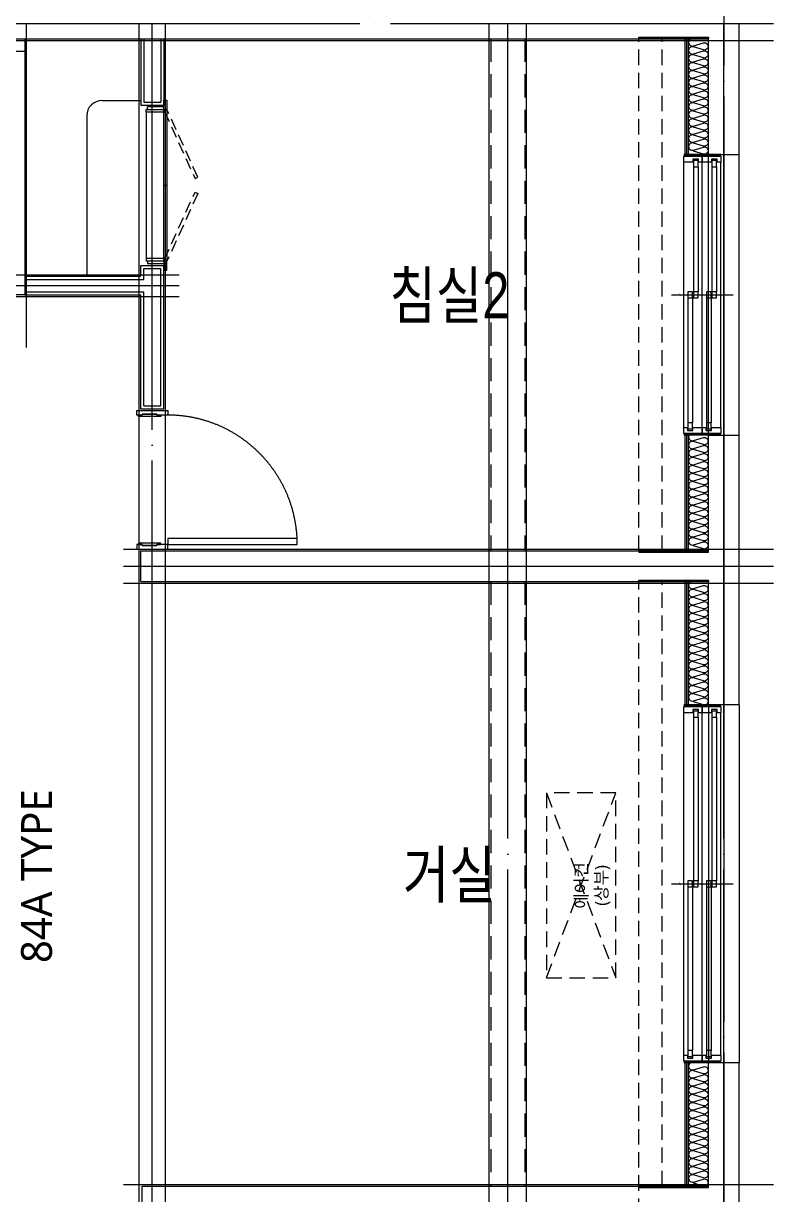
# Model space of a CAD drawing. Header units: millimetres. Extents: x 0 to 1390178, y 0 to 110113.
# Drawn here: x 726932 to 731795, y 27076 to 34671 of the extents above; entities that cross this region are included whole.
import ezdxf
from ezdxf.enums import TextEntityAlignment as Align
from ezdxf.xclip import XClip

# ---------------------------------------------------------------- set-up
doc = ezdxf.new("R2010")
doc.units = ezdxf.units.MM
doc.header["$LTSCALE"] = 100
doc.header["$XCLIPFRAME"] = 0
for name, pattern in [('X - 단위세대 확장형$0$CEN', [62, 60, -1, 0, -1]), ('X - 단위세대 확장형$0$HID', [1.5, 1, -0.5]), ('X - 단위세대 확장형$0$X-55$0$( Hidden )', [0.375, 0.25, -0.125]), ('X - 단위세대 확장형$0$X-55$0$CENTER', [50.8, 31.75, -6.35, 6.35, -6.35]), ('X - 단위세대 확장형$0$xr-49D(확)$0$HID', [2.3, 1.5, -0.8]), ('X - 평면도$0$CEN', [62, 60, -1, 0, -1])]:
    doc.linetypes.add(name, pattern=pattern)
doc.layers.get('DEFPOINTS').update_dxf_attribs({"color": 145})
for name, color, linetype in [('AA-XXXX-TEXT', 3, 'Continuous'), ('SYM', 7, 'Continuous'), ('X - 단위세대 확장형$0$A-CEN', 1, 'X - 단위세대 확장형$0$CEN'), ('X - 단위세대 확장형$0$A-CON', 2, 'Continuous'), ('X - 단위세대 확장형$0$A-FIN', 8, 'Continuous'), ('X - 단위세대 확장형$0$A-GIP', 6, 'Continuous'), ('X - 단위세대 확장형$0$A-INS', 9, 'Continuous'), ('X - 단위세대 확장형$0$A-WIN', 4, 'Continuous'), ('X - 단위세대 확장형$0$AA-WAXM-CONC', 2, 'Continuous'), ('X - 단위세대 확장형$0$AA-WAXM-DRYW', 7, 'Continuous'), ('X - 단위세대 확장형$0$AA-XXXX-CNTL', 1, 'X - 단위세대 확장형$0$CEN'), ('X - 단위세대 확장형$0$M-AIR', 1, 'X - 단위세대 확장형$0$HID'), ('X - 단위세대 확장형$0$X-55$0$02_F-KIT', 6, 'Continuous'), ('X - 단위세대 확장형$0$X-55$0$AA-XXXX-FUR', 8, 'Continuous'), ('X - 단위세대 확장형$0$X-84$0$AA-DWXM-WIND', 4, 'Continuous'), ('X - 단위세대 확장형$0$xr-49D(확)$0$AA-XXXX-HIDL2', 7, 'X - 단위세대 확장형$0$xr-49D(확)$0$HID'), ('X - 단위세대 확장형$0$결로방지단열재', 7, 'X - 단위세대 확장형$0$HID'), ('X - 단위세대 확장형$0$커텐박스', 6, 'X - 단위세대 확장형$0$HID'), ('X - 평면도$0$AA-XXXX-CNTL', 1, 'X - 평면도$0$CEN')]:
    doc.layers.add(name, color=color, linetype=linetype)
doc.layers.add('X - 단위세대 확장형$0$A-door', color=4, linetype='Continuous', lineweight=25)
for name, color, linetype, plot in [('X - 단위세대 확장형$0$A-MC', 171, 'Continuous', False), ('X - 단위세대 확장형$0$AA-EL-PCN8', 8, 'Continuous', False), ('X - 단위세대 확장형$0$DEFPOINT', 163, 'Continuous', False)]:
    doc.layers.add(name, color=color, linetype=linetype, plot=plot)
doc.styles.add('HAUD01', font='Dotum.ttf')
doc.styles.add('X - 단위세대 확장형$0$X-55$0$맑은 고딕', font='malgun.ttf')
doc.styles.add('X - 단위세대 확장형$0$X-84$0$맑은 고딕', font='malgun.ttf')

# ---------------------------------------------------------------- blocks, each defined once
blk = doc.blocks.new('X - 단위세대 확장형$0$insul1')
blk.add_lwpolyline([(0, 0.25, 1.344031), (0.35, 0.25), (0.2, 0.75, -1.344031), (0.55, 0.75), (0.4, 0.25)], format="xyb")
blk = doc.blocks.new('*U1125')
at = {"layer": 'DEFPOINTS'}
for p, q in [((-1160, -130), (-1160, 110)), ((-1155, -130), (-1155, 110)), ((1155, -130), (1155, 110)), ((1160, -130), (1160, 110))]:
    blk.add_line(p, q, dxfattribs=at)
at = {"layer": 'X - 단위세대 확장형$0$X-84$0$AA-DWXM-WIND'}
for p, q in [((0, 190), (0, -210)), ((-20, 83), (-1080, 83)), ((-20, 53), (-1080, 53)), ((1080, 47), (20, 47)), ((1080, 17), (20, 17)), ((-20, -37), (-1080, -37)), ((-20, -67), (-1080, -67)), ((1080, -73), (20, -73)), ((1080, -103), (20, -103))]:
    blk.add_line(p, q, dxfattribs=at)
at = {"layer": 'X - 단위세대 확장형$0$X-84$0$AA-DWXM-WIND', "color": 8}
for p, q in [((-1110, 110), (1110, 110)), ((-1110, -10), (1110, -10)), ((-1110, -130), (1110, -130))]:
    blk.add_line(p, q, dxfattribs=at)
at = {"layer": 'X - 단위세대 확장형$0$X-84$0$AA-DWXM-WIND'}
for points in [[(-1110, 86), (-1130, 86), (-1130, 50), (-1110, 50), (-1110, -10), (-1110, -10), (-1150, -10), (-1150, 110), (-1110, 110), (-1110, 86)], [(1110, 14), (1130, 14), (1130, 50), (1110, 50), (1110, 110), (1110, 110), (1150, 110), (1150, -10), (1110, -10), (1110, 14)], [(-1110, -34), (-1130, -34), (-1130, -70), (-1110, -70), (-1110, -130), (-1110, -130), (-1150, -130), (-1150, -10), (-1110, -10), (-1110, -34)], [(1110, -106), (1130, -106), (1130, -70), (1110, -70), (1110, -10), (1110, -10), (1150, -10), (1150, -130), (1110, -130), (1110, -106)]]:
    blk.add_lwpolyline(points, dxfattribs=at)
for points in [[(-1080, 53), (-1080, 83), (-1120, 83), (-1120, 53)], [(20, 53), (20, 83), (-20, 83), (-20, 53)], [(-20, 17), (20, 17), (20, 47), (-20, 47)], [(1120, 17), (1120, 47), (1080, 47), (1080, 17)], [(-1080, -67), (-1080, -37), (-1120, -37), (-1120, -67)], [(20, -67), (20, -37), (-20, -37), (-20, -67)], [(-20, -103), (20, -103), (20, -73), (-20, -73)], [(1120, -103), (1120, -73), (1080, -73), (1080, -103)]]:
    blk.add_lwpolyline(points, close=True, dxfattribs=at)
at = {"layer": 'DEFPOINTS', "style": 'X - 단위세대 확장형$0$X-84$0$맑은 고딕', "width": 0.9}
for s, p in [('내부', (0, 133.2)), ('외부', (0, -152.2))]:
    blk.add_text(s, height=10, dxfattribs=at).set_placement(p, align=Align.MIDDLE_CENTER)
blk = doc.blocks.new('X - 단위세대 확장형$0$X-55$0$638386742643', base_point=(4884442.7, -1807360.7))
at = {"layer": 'X - 단위세대 확장형$0$A-door'}
for points in [[(4884264.8, -1807029.9), (4884264.8, -1806989.9), (4883424.8, -1806989.9), (4883424.8, -1807029.9)], [(4884264.8, -1806959.9), (4884264.8, -1806989.9), (4884334.8, -1806989.9), (4884334.8, -1806984.9), (4884429.8, -1806984.9), (4884429.8, -1806989.9), (4884464.8, -1806989.9), (4884464.8, -1806959.9)], [(4884334.8, -1806984.9), (4884334.8, -1806989.9), (4884309.8, -1806989.9), (4884309.8, -1806999.9), (4884454.8, -1806999.9), (4884454.8, -1806989.9), (4884429.8, -1806989.9), (4884429.8, -1806984.9)], [(4884264.8, -1807859.9), (4884264.8, -1807829.9), (4884334.8, -1807829.9), (4884334.8, -1807834.9), (4884429.8, -1807834.9), (4884429.8, -1807829.9), (4884464.8, -1807829.9), (4884464.8, -1807859.9)], [(4884334.8, -1807834.9), (4884334.8, -1807829.9), (4884309.8, -1807829.9), (4884309.8, -1807819.9), (4884454.8, -1807819.9), (4884454.8, -1807829.9), (4884429.8, -1807829.9), (4884429.8, -1807834.9)]]:
    blk.add_lwpolyline(points, close=True, dxfattribs=at)
at = {"layer": 'X - 단위세대 확장형$0$A-door', "color": 1, "linetype": 'X - 단위세대 확장형$0$X-55$0$CENTER', "ltscale": 5}
blk.add_arc((4884264.8, -1806989.9), 840, 180, 270, dxfattribs=at)
blk = doc.blocks.new('*U1134')
at = {"layer": 'DEFPOINTS'}
for p, q in [((-910, -130), (-910, 110)), ((-905, -130), (-905, 110)), ((905, -130), (905, 110)), ((910, -130), (910, 110))]:
    blk.add_line(p, q, dxfattribs=at)
at = {"layer": 'X - 단위세대 확장형$0$X-84$0$AA-DWXM-WIND'}
for p, q in [((0, 190), (0, -210)), ((-20, 83), (-830, 83)), ((-20, 53), (-830, 53)), ((830, 47), (20, 47)), ((830, 17), (20, 17)), ((-20, -37), (-830, -37)), ((-20, -67), (-830, -67)), ((830, -73), (20, -73)), ((830, -103), (20, -103))]:
    blk.add_line(p, q, dxfattribs=at)
at = {"layer": 'X - 단위세대 확장형$0$X-84$0$AA-DWXM-WIND', "color": 8}
for p, q in [((-860, 110), (860, 110)), ((-860, -10), (860, -10)), ((-860, -130), (860, -130))]:
    blk.add_line(p, q, dxfattribs=at)
at = {"layer": 'X - 단위세대 확장형$0$X-84$0$AA-DWXM-WIND'}
for points in [[(-860, 86), (-880, 86), (-880, 50), (-860, 50), (-860, -10), (-860, -10), (-900, -10), (-900, 110), (-860, 110), (-860, 86)], [(860, 14), (880, 14), (880, 50), (860, 50), (860, 110), (860, 110), (900, 110), (900, -10), (860, -10), (860, 14)], [(-860, -34), (-880, -34), (-880, -70), (-860, -70), (-860, -130), (-860, -130), (-900, -130), (-900, -10), (-860, -10), (-860, -34)], [(860, -106), (880, -106), (880, -70), (860, -70), (860, -10), (860, -10), (900, -10), (900, -130), (860, -130), (860, -106)]]:
    blk.add_lwpolyline(points, dxfattribs=at)
for points in [[(-830, 53), (-830, 83), (-870, 83), (-870, 53)], [(20, 53), (20, 83), (-20, 83), (-20, 53)], [(-20, 17), (20, 17), (20, 47), (-20, 47)], [(870, 17), (870, 47), (830, 47), (830, 17)], [(-830, -67), (-830, -37), (-870, -37), (-870, -67)], [(20, -67), (20, -37), (-20, -37), (-20, -67)], [(-20, -103), (20, -103), (20, -73), (-20, -73)], [(870, -103), (870, -73), (830, -73), (830, -103)]]:
    blk.add_lwpolyline(points, close=True, dxfattribs=at)
at = {"layer": 'DEFPOINTS', "style": 'X - 단위세대 확장형$0$X-84$0$맑은 고딕', "width": 0.9}
for s, p in [('내부', (0, 133.2)), ('외부', (0, -152.2))]:
    blk.add_text(s, height=10, dxfattribs=at).set_placement(p, align=Align.MIDDLE_CENTER)
blk = doc.blocks.new('X - 단위세대 확장형$0$A$C1B995BC2')
at = {"layer": 'X - 단위세대 확장형$0$M-AIR'}
for p, q in [((600, -225), (-600, 225)), ((-600, -225), (600, 225))]:
    blk.add_line(p, q, dxfattribs=at)
blk.add_lwpolyline([(-600, -225), (600, -225), (600, 225), (-600, 225)], close=True, dxfattribs=at)
at = {"layer": 'X - 단위세대 확장형$0$DEFPOINT', "style": 'X - 단위세대 확장형$0$X-55$0$맑은 고딕'}
for s, p in [('(상부)', (0, 130.6)), ('에어컨', (0, 0))]:
    blk.add_text(s, height=80, rotation=180, dxfattribs=at).set_placement(p, align=Align.MIDDLE_CENTER)
blk = doc.blocks.new('X - 단위세대 확장형$0$X-55$0$A$Cf4477e91')
at = {"layer": 'X - 단위세대 확장형$0$X-55$0$AA-XXXX-FUR', "ltscale": 20}
for p, q in [((42, 220), (42, 325)), ((60, 325), (42, 325)), ((60, 220), (60, 335)), ((78, 335), (60, 335)), ((78, 220), (78, 335)), ((1026, 220), (1026, 335)), ((1026, 335), (1044, 335)), ((1044, 335), (1044, 220)), ((1044, 325), (1062, 325)), ((1062, 220), (1062, 325)), ((60, 220), (0, 220)), ((0, 200), (0, 220)), ((0, 200), (0, 220)), ((0, 200), (60, 200)), ((60, 200), (60, 220)), ((60, 200), (60, 220)), ((60, 220), (1044, 220)), ((1044, 200), (60, 200)), ((552, 220), (552, 200)), ((1044, 200), (1044, 220)), ((1044, 220), (1104, 220)), ((1044, 220), (1044, 200)), ((1104, 200), (1044, 200)), ((1104, 220), (1104, 200))]:
    blk.add_line(p, q, dxfattribs=at)
at = {"layer": 'X - 단위세대 확장형$0$X-55$0$AA-XXXX-FUR', "color": 8, "ltscale": 20}
blk.add_line((1026, 335), (78, 335), dxfattribs=at)
at = {"layer": 'X - 단위세대 확장형$0$X-55$0$AA-XXXX-FUR', "color": 1, "linetype": 'X - 단위세대 확장형$0$X-55$0$( Hidden )', "ltscale": 3}
for points in [[(70, 217.3), (508.4, 17.3), (498.4, 0), (60, 200)], [(1034, 217.3), (595.6, 17.3), (605.6, 0), (1044, 200)]]:
    blk.add_lwpolyline(points, close=True, dxfattribs=at)
blk = doc.blocks.new('X - 단위세대 확장형$0$A$Cbc2b9392')
at = {"layer": 'X - 단위세대 확장형$0$A-CEN'}
blk.add_line((-4695, -1700), (-3630.8, -1700), dxfattribs=at)
at = {"layer": 'X - 단위세대 확장형$0$A-FIN'}
for p, q in [((-4630, -100), (-4630, -1760)), ((-4630, -1760), (-4740, -1760))]:
    blk.add_line(p, q, dxfattribs=at)
at = {"layer": 'X - 단위세대 확장형$0$A-GIP'}
for p, q in [((-350, -860), (-350, -100)), ((-340, -860), (-340, -100)), ((-350, -3420), (-350, -2660)), ((-340, -3420), (-340, -2660)), ((-350, -4430), (-350, -3620)), ((-340, -4430), (-340, -3620)), ((-350, -7540), (-350, -6730)), ((-340, -7540), (-340, -6730))]:
    blk.add_line(p, q, dxfattribs=at)
at = {"layer": 'X - 단위세대 확장형$0$A-INS'}
for p, q in [((-330, -860), (-330, -100)), ((-330, -3420), (-330, -2660)), ((-330, -4430), (-330, -3620)), ((-330, -7540), (-330, -6730))]:
    blk.add_line(p, q, dxfattribs=at)
at = {"layer": 'X - 단위세대 확장형$0$A-MC'}
for p, q in [((-4620, -2102.5), (-4620, 0)), ((-3890, -9002.5), (-3890, 0)), ((-3720, -3630), (-3720, 0)), ((-3720, -7898.9), (-3720, 0)), ((-1620, -11486.8), (-1620, 0)), ((-1380, -11486.8), (-1380, 0)), ((-4790, -110), (222.5, -110)), ((-8459.9, -180), (-4620, -180)), ((-4695, -1630), (-3630.8, -1630)), ((-4695, -1770), (-3630.8, -1770)), ((-3991.2, -3410), (222.5, -3410)), ((-3991.2, -3630), (222.5, -3630)), ((-3991.2, -7530), (222.5, -7530))]:
    blk.add_line(p, q, dxfattribs=at)
at = {"layer": 'X - 단위세대 확장형$0$AA-EL-PCN8'}
for p, q in [((-200, -2670), (-200, -850)), ((0, -2670), (0, -850)), ((-200, -4420), (-200, -6740)), ((0, -4420), (0, -6740))]:
    blk.add_line(p, q, dxfattribs=at)
at = {"layer": 'X - 단위세대 확장형$0$AA-WAXM-CONC'}
for p, q in [((0, -850), (0, 0)), ((-8140, -100), (-200, -100)), ((-200, -850), (-200, -100)), ((-200, -850), (0, -850)), ((-200, -3420), (-200, -2670)), ((-200, -2670), (0, -2670)), ((0, -4420), (0, -2670)), ((-3880, -3420), (-200, -3420)), ((-3880, -3620), (-3880, -3420)), ((-3880, -3620), (-200, -3620)), ((-200, -4420), (-200, -3620)), ((0, -4420), (-200, -4420)), ((0, -6740), (-200, -6740)), ((-200, -7540), (-200, -6740)), ((0, -8380), (0, -6740)), ((-3870, -7740), (-3870, -7540)), ((-3870, -7540), (-200, -7540))]:
    blk.add_line(p, q, dxfattribs=at)
at = {"layer": 'X - 단위세대 확장형$0$AA-WAXM-DRYW'}
for p, q in [((-3880, -100), (-3880, -530)), ((-3860, -100), (-3860, -510)), ((-3750, -100), (-3750, -510)), ((-3730, -100), (-3730, -530)), ((-3880, -530), (-3730, -530)), ((-3860, -510), (-3750, -510)), ((-3880, -1640), (-3880, -1570)), ((-3880, -1570), (-3730, -1570)), ((-3860, -1660), (-3860, -1590)), ((-3860, -1590), (-3750, -1590)), ((-3750, -2480), (-3750, -1590)), ((-3730, -2500), (-3730, -1570)), ((-4630, -1640), (-3880, -1640)), ((-4630, -1640), (-4630, -1760)), ((-4630, -1660), (-3860, -1660)), ((-4630, -1740), (-3860, -1740)), ((-3860, -2480), (-3860, -1740)), ((-4630, -1760), (-3880, -1760)), ((-3880, -2500), (-3880, -1760)), ((-3880, -2500), (-3730, -2500)), ((-3860, -2480), (-3750, -2480))]:
    blk.add_line(p, q, dxfattribs=at)
at = {"layer": 'X - 단위세대 확장형$0$AA-XXXX-CNTL'}
for p, q in [((-8459.9, 0), (222.5, 0)), ((-3805, -8835), (-3805, 0)), ((-1500, -11486.8), (-1500, 0)), ((-100, -11486.8), (-100, 0)), ((-3991.2, -3520), (222.5, -3520))]:
    blk.add_line(p, q, dxfattribs=at)
at = {"layer": 'X - 단위세대 확장형$0$X-55$0$02_F-KIT'}
for p, q in [((-4130, -500), (-3880, -500)), ((-4230, -600), (-4230, -1640))]:
    blk.add_line(p, q, dxfattribs=at)
blk.add_arc((-4130, -600), 100, 90, 180, dxfattribs=at)
at = {"layer": 'X - 단위세대 확장형$0$xr-49D(확)$0$AA-XXXX-HIDL2'}
for p, q in [((-1610, -100), (-1610, -3420)), ((-1390, -100), (-1390, -3420)), ((-1610, -3620), (-1610, -7540)), ((-1390, -3620), (-1390, -7540))]:
    blk.add_line(p, q, dxfattribs=at)
for name, p, rotation in [('X - 단위세대 확장형$0$X-55$0$A$Cf4477e91', (-3510, -1602), 90), ('X - 단위세대 확장형$0$A$C1B995BC2', (-1025, -5590), 270)]:
    blk.add_blockref(name, p, dxfattribs=dict(rotation=rotation))
at = {"layer": 'X - 단위세대 확장형$0$A-door', "rotation": 180}
blk.add_blockref('X - 단위세대 확장형$0$X-55$0$638386742643', (-3882.9, -3009.2), dxfattribs=at)
at = {"layer": 'X - 단위세대 확장형$0$A-INS', "xscale": 130, "yscale": 130, "zscale": 130, "rotation": 270, "row_count": 1, "row_spacing": 0, "column_spacing": 52}
for p, column_count in [((-330, -100), 14), ((-330, -2660), 14), ((-330, -3620), 15), ((-330, -6740), 15)]:
    blk.add_blockref('X - 단위세대 확장형$0$insul1', p, dxfattribs=dict(at, column_count=column_count))
at = {"layer": 'X - 단위세대 확장형$0$A-WIN', "rotation": 90}
for name, p in [('*U1134', (-250, -1760)), ('*U1125', (-250, -5580))]:
    blk.add_blockref(name, p, dxfattribs=at)
at = {"layer": 'X - 단위세대 확장형$0$DEFPOINT', "style": 'X - 단위세대 확장형$0$X-84$0$맑은 고딕'}
blk.add_text('84A TYPE', height=200, rotation=90, dxfattribs=at).set_placement((-4555.4, -5530), align=Align.MIDDLE_CENTER)
blk = doc.blocks.new('X - 단위세대 확장형$0$20220222-결로')
at = {"layer": 'X - 단위세대 확장형$0$A-CON'}
for p, q in [((7690, 11120), (7690, 11130)), ((7690, 11130), (8140, 11130)), ((8140, 11130), (8140, 11120)), ((7690, 7800), (7690, 7790)), ((7690, 7790), (8140, 7790)), ((8140, 7790), (8140, 7800)), ((7690, 7600), (7690, 7610)), ((7690, 7610), (8140, 7610)), ((8140, 7610), (8140, 7600)), ((7690, 3680), (7690, 3670)), ((7690, 3670), (8140, 3670)), ((8140, 3670), (8140, 3680))]:
    blk.add_line(p, q, dxfattribs=at)
at = {"layer": 'X - 단위세대 확장형$0$A-CON', "color": 8}
for p, q in [((8140, 11120), (7690, 11120)), ((8140, 7800), (7690, 7800)), ((8140, 7600), (7690, 7600)), ((8140, 3680), (7690, 3680))]:
    blk.add_line(p, q, dxfattribs=at)
at = {"layer": 'X - 단위세대 확장형$0$결로방지단열재'}
for points in [[(650, 11120), (650, 2190), (2180, 2190), (2180, 650), (7690, 650), (7690, 7600)], [(7690, 7800), (7690, 11120), (7690, 11120), (7690, 11120)]]:
    blk.add_lwpolyline(points, dxfattribs=at)
at = {"layer": 'X - 단위세대 확장형$0$커텐박스'}
for p, q in [((7840, 7800), (7840, 11120)), ((7840, 3680), (7840, 7600))]:
    blk.add_line(p, q, dxfattribs=at)
blk = doc.blocks.new('X - 단위세대 확장형', base_point=(-475.4, -286.7))
blk.add_blockref('X - 단위세대 확장형$0$A$Cbc2b9392', (78822, 50563.1))
blk.add_blockref('X - 단위세대 확장형$0$20220222-결로', (70482, 39343.1))
blk = doc.blocks.new('20220114_기준층 실명')
at = {"layer": 'AA-XXXX-TEXT', "style": 'HAUD01', "width": 0.8}
for s, p in [('침실2', (-5846.4, 15597.4)), ('거실', (-5846.4, 11839.8))]:
    blk.add_text(s, height=300, dxfattribs=at).set_placement(p, align=Align.MIDDLE_CENTER)
blk = doc.blocks.new('X - 평면도', base_point=(-475.4, -286.7))
at = {"layer": 'X - 평면도$0$AA-XXXX-CNTL'}
blk.add_line((1086722, 68689.6), (1086722, 22495.2), dxfattribs=at)

msp = doc.modelspace()

# ---------------------------------------------------------------- block references
at = {"layer": 'SYM'}
ref = msp.add_blockref('X - 단위세대 확장형', (652274.7, -16179.1), dxfattribs=at)
XClip(ref).set_block_clipping_path([(27286.2339647645, 22495.2025850526), (88213.6007378809, 68689.6277392105)])

# ---------------------------------------------------------------- next in the draw order: block references
ref = msp.add_blockref('X - 평면도', (-355725.3, -16179.1))
XClip(ref).set_block_clipping_path([(1027249.9161542748, 15892.4151621381), (1111249.9161542747, 75292.4151621381)])

# ---------------------------------------------------------------- next in the draw order: block references
at = {"layer": 'AA-XXXX-TEXT'}
msp.add_blockref('20220114_기준층 실명', (735539.4, 17309.8), dxfattribs=at)

doc.saveas('drawing.dxf')
